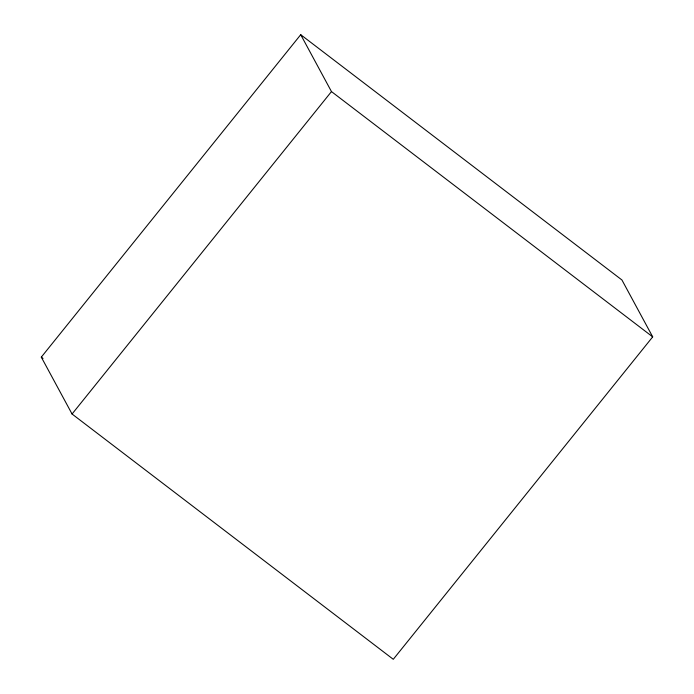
<?xml version="1.0" encoding="UTF-8"?>
<svg xmlns="http://www.w3.org/2000/svg" width="694" height="694" viewBox="0 0 694 694"><rect width="100%" height="100%" fill="white"/><g stroke="black" fill="none" stroke-linecap="round" stroke-linejoin="round"><path stroke-width="1.04" d="M41.302 357.132L300.719 34.7L621.937 279.986L652.698 336.868L393.281 659.3L72.063 414.014L41.302 357.132L43.028 358.451M72.063 414.014L331.472 91.582L300.719 34.7M331.472 91.582L652.698 336.868"/></g></svg>
